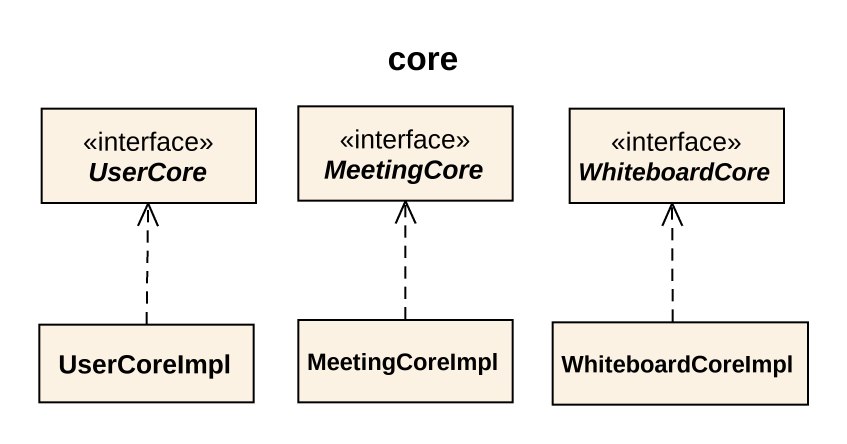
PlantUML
@startuml
title core
hide circle
hide empty members
interface UserCore
interface MeetingCore
interface WhiteboardCore
class UserCoreImpl
class MeetingCoreImpl
class WhiteboardCoreImpl
UserCoreImpl .up.> UserCore
MeetingCoreImpl .up.> MeetingCore
WhiteboardCoreImpl .up.> WhiteboardCore
@enduml
